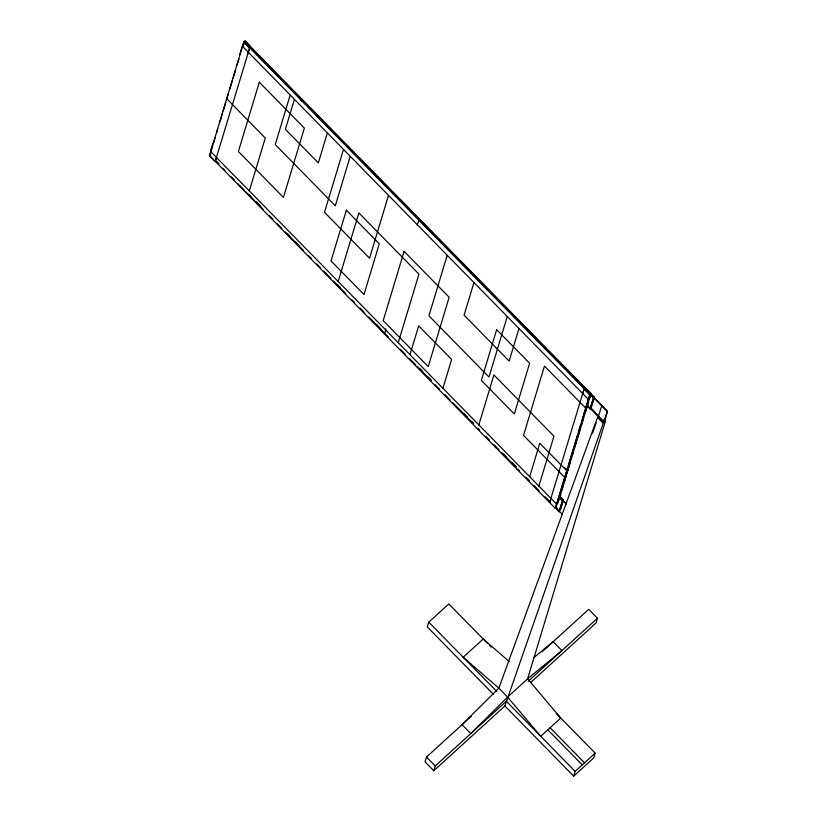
<?xml version="1.0" encoding="UTF-8"?>
<svg xmlns="http://www.w3.org/2000/svg" width="817" height="817" viewBox="0 0 817 817"><rect width="100%" height="100%" fill="white"/><g stroke="black" fill="none" stroke-linecap="round" stroke-linejoin="round"><path stroke-width="1.23" d="M239.769 54.678L242.251 46.079L588.036 398.992C589.966 399.962 587.413 408.388 585.381 407.795L544.459 366.087L523.534 435.4L564.455 477.108C565.456 478.507 565.568 475.831 564.455 477.108M586.3 407.908L585.891 407.285M212.808 143.598L210.429 151.114L210.868 151.748L556.357 503.895C557.776 505.999 560.35 496.634 559.502 494.704M216.495 157.773L215.147 161.643L209.469 155.843L243.772 42.208L245.263 40.85L250.696 46.865M212.645 145.906L209.714 155.618L555.315 508.358L558.859 497.206L562.413 500.831L559.114 511.759L555.56 508.133M213.38 143.486L215.198 137.45M216.658 132.62L217.751 128.994M219.936 121.743L222.49 113.297M223.225 110.877L225.778 102.421M226.503 100.011L228.331 93.965M229.781 89.135L232.334 80.689M233.07 78.269L235.623 69.813M237.073 64.982L238.901 58.947M242.557 46.835L244.028 41.984L593.418 398.114L590.119 409.041L586.575 405.426L581.469 422.328M210.081 155.281L211.184 151.635M243.292 45.282L244.395 41.636L607.286 411.533L504.886 706L433.796 770.748L425.054 761.832L426.505 757.053L471.399 716.162M242.812 47.488L244.64 41.412L607.531 411.298L604.233 422.226L591.12 408.132M215.147 161.643L249.706 47.774L247.868 53.84M249.297 190.912L265.27 138.002L226.84 98.837L226.718 97.928M290.106 95.323L275.237 144.568L335.297 205.782L350.166 156.547M294.345 99.643L285.388 129.29L318.344 162.869L327.29 133.232M343.416 149.664L324.502 212.287L369.55 258.203L388.453 195.569M338.167 281.497L358.877 212.91L418.937 274.124L398.226 342.711M385.879 328.832L384.787 333.346M417.252 224.9L419.09 219.712M409.971 354.68L418.682 325.85L451.627 359.439L442.926 388.269M447.165 255.415L428.925 315.832L488.985 377.056L507.224 316.628M473.911 282.672L464.097 315.168L509.144 361.083L518.958 328.587M478.833 424.871L493.897 374.952L553.957 436.166L538.883 486.084M487.626 643.49L448.799 603.926L428.772 622.166L427.322 626.945L493.468 694.358M433.796 770.748L435.236 765.958L506.336 701.221L575.158 771.371L573.708 776.15L504.886 706M529.682 476.699L539.782 443.263L566.457 470.459L567.08 470.919L567.202 470.286M549.627 502.567L584.186 388.708L582.725 393.559M549.882 502.343L550.975 498.707M555.315 508.358L589.874 394.499L586.943 404.211M559.226 496.001L567.611 468.223M568.336 465.813L577.456 435.614M578.916 430.784L580.734 424.748M561.677 490.261L562.77 486.646M564.23 481.816L570.062 462.493M572.247 455.243L573.34 451.617M574.8 446.787L576.628 440.751M577.353 438.331L579.907 429.885M581.367 425.044L583.185 419.009M585.381 411.768L587.198 405.722M589.026 399.666L591.11 393.365L585.186 387.799M559.757 497.226L566.028 476.454M566.763 474.013L587.423 405.579M589.271 399.472L591.11 393.365M559.911 497.87L560.83 494.653L560.176 494.081M559.114 511.759L562.413 500.831M560.094 509.971L563.403 499.922L559.849 496.307M592.213 403.618L594.419 397.205L245.018 41.075M560.472 509.634L563.403 499.922M591.477 406.927L594.419 397.205M598.31 416.66L601.853 405.508M603.783 419.509L605.407 421.163L527.619 678.815L507.592 697.064L470.786 733.595L462.044 724.679L498.85 688.149L597.523 417.375L598.555 416.435M541.937 651.925L588.71 609.329L597.452 618.234L596.012 623.014L530.529 682.644M556.357 713.558L595.184 753.131L593.745 757.91L573.708 776.15M587.77 405.61L587.249 407.04L586.575 406.662M212.92 143.241L213.727 142.291M592.427 433.531L596.206 422.685M587.198 407.121L587.055 406.274M209.469 155.843L210.337 155.056M300.789 99.123L301.544 101.318M593.418 398.114L590.119 409.041M604.233 422.226L605.407 421.163M566.457 470.459L566.957 470.01L564.445 467.447M528.231 681.276L597.452 618.234M575.158 771.371L595.184 753.131M533.572 657.818L553.17 641.702L561.902 650.608L527.619 678.815L560.768 718.051L540.742 736.291L507.592 697.064L498.85 688.149L463.178 657.236L483.215 638.996L509.236 661.556M567.631 469.387L568.264 469.846L568.132 468.927M565.63 476.025L566.252 476.485L566.375 475.862M243.772 42.208L249.461 47.999M583.941 388.933L589.619 394.723M587.086 405.232L603.988 422.46M597.523 417.375L603.201 423.165M559.625 496.787L566.508 503.803M559.369 497.012L566.252 504.028M216.301 161.133L218.854 163.747M249.022 194.497L250.809 196.315M256.17 201.779L260.633 206.333M287.441 233.652L289.228 235.47M295.478 241.842L299.053 245.488M337.145 284.306L340.587 287.819M376.453 324.38L380.742 328.751M419.693 368.457L422.369 371.173M427.7 376.617L431.202 380.181M463.801 413.402L467.355 417.038M471.807 421.572L473.594 423.39M503.864 454.252L506.54 456.969M511.881 462.422L516.334 466.956M556.326 507.714L558.031 509.451M216.056 161.368L218.609 163.972M222.867 168.312L224.655 170.13M230.905 176.503L234.479 180.149M238.053 183.794L244.314 190.167M246.091 191.985L263.074 209.285M269.324 215.657L272.898 219.303M277.361 223.858L281.834 228.413M285.399 232.048L303.27 250.268M308.632 255.731L311.308 258.458M316.669 263.922L320.244 267.567M323.818 271.203L330.865 278.393M333.448 281.028L345.673 293.487M351.902 299.829L354.568 302.556M359.909 307.999L364.362 312.533M368.804 317.067L388.218 336.849M400.759 349.635L405.212 354.17M409.664 358.704L415.884 365.056M417.671 366.864L430.957 380.405M435.257 384.797L439.566 389.188M444.846 394.57L450.187 400.013M452.863 402.74L473.339 423.615M477.792 428.149L479.579 429.967M485.809 436.319L489.373 439.954M493.825 444.489L499.167 449.932M501.842 452.659L516.089 467.181M517.866 468.999L519.653 470.817M525.882 477.169L529.447 480.794M533.899 485.339L539.24 490.782M545.082 496.736L550.107 501.863M556.071 507.939L557.776 509.675M559.482 511.411L562.086 514.067M489.383 645.297L491.15 647.095M550.107 727.763L584.523 762.843M547.85 729.826L582.266 764.896M428.772 622.166L496.705 691.417M426.505 757.053L435.236 765.958M259.306 82.211L238.38 151.523L283.428 197.428L304.353 128.126L259.306 82.211M346.347 210.214L331.038 260.919L363.984 294.508L379.292 243.803L346.347 210.214M404.109 251.37L383.183 320.683L428.231 366.588L449.156 297.286L404.109 251.37M496.665 329.69L481.356 380.395L514.312 413.984L529.62 363.279L496.665 329.69"/></g></svg>
